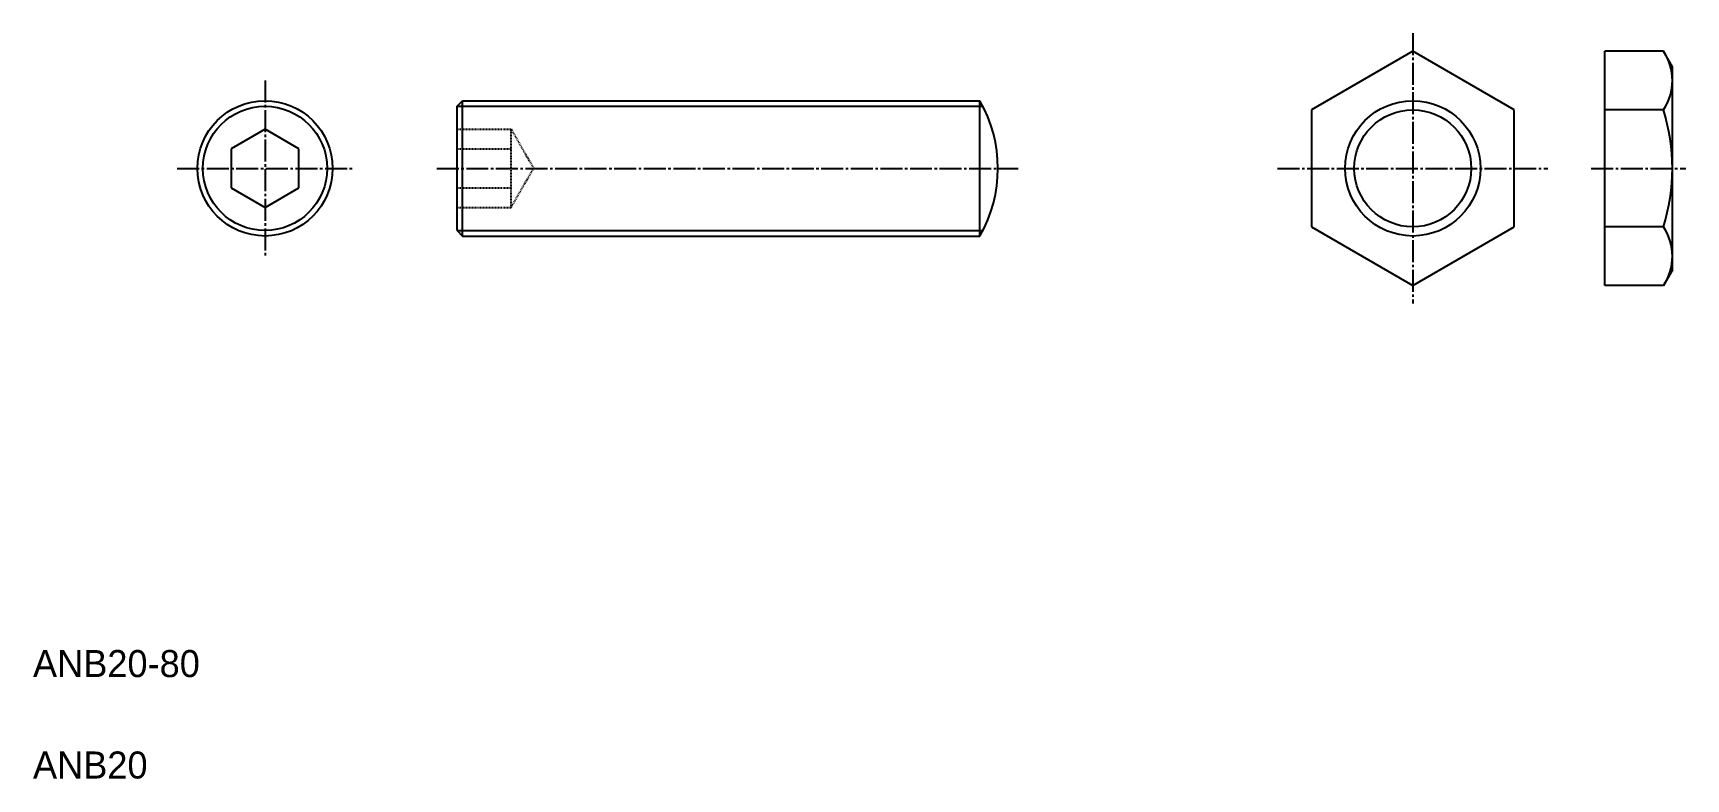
# Model space of a CAD drawing. Extents: x 10 to 254, y 10 to 120.
import ezdxf

# ---------------------------------------------------------------- set-up
doc = ezdxf.new("R2010")
doc.units = 0
doc.header["$LTSCALE"] = 0.25
doc.linetypes.add('CENTER', pattern=[17.5, 13, -1.5, 1.5, -1.5])
doc.linetypes.add('DASHED', pattern=[0.75, 0.5, -0.25])
doc.layers.get('0').update_dxf_attribs({"linetype": 'CONTINUOUS'})
doc.layers.add('CENTER', color=1, linetype='CENTER')

msp = doc.modelspace()

# ---------------------------------------------------------------- linework, layer by layer
at = {"color": 7, "linetype": 'CONTINUOUS'}
for p, q in [((214.08, 117.53), (199.08, 108.87)), ((229.08, 108.87), (214.08, 117.53)), ((242.48, 82.89), (242.48, 117.53)), ((251.14, 117.53), (242.48, 117.53)), ((252.48, 85.21), (252.48, 115.21)), ((72.72, 109.4), (73.53, 110.21)), ((73.53, 110.21), (150.04, 110.21)), ((73.53, 90.21), (73.53, 110.21)), ((150.04, 90.21), (150.04, 110.21)), ((72.72, 91.03), (72.72, 109.4)), ((199.08, 108.87), (199.08, 91.55)), ((229.08, 91.55), (229.08, 108.87)), ((251.14, 108.87), (242.48, 108.87)), ((44.32, 105.99), (39.32, 103.1)), ((49.32, 103.1), (44.32, 105.99)), ((39.32, 103.1), (39.32, 97.33)), ((49.32, 97.33), (49.32, 103.1)), ((39.32, 97.33), (44.32, 94.44)), ((44.32, 94.44), (49.32, 97.33)), ((72.72, 91.03), (73.53, 90.21)), ((199.08, 91.55), (214.08, 82.89)), ((214.08, 82.89), (229.08, 91.55)), ((251.14, 91.55), (242.48, 91.55)), ((73.53, 90.21), (150.04, 90.21)), ((251.14, 82.89), (242.48, 82.89))]:
    msp.add_line(p, q, dxfattribs=at)
for p, q in [((252.48, 115.21), (251.14, 117.53)), ((92.65, 90.21), (92.65, 90.21)), ((111.78, 90.21), (111.78, 90.21)), ((252.48, 85.21), (251.14, 82.89))]:
    msp.add_line(p, q)
at = {"color": 3, "linetype": 'CONTINUOUS'}
for p, q in [((72.72, 109.4), (150.48, 109.4)), ((72.72, 91.03), (150.48, 91.03))]:
    msp.add_line(p, q, dxfattribs=at)
at = {"color": 3, "linetype": 'DASHED'}
for p, q in [((72.72, 105.99), (80.72, 105.99)), ((80.72, 105.99), (84.05, 100.21)), ((80.72, 94.44), (80.72, 105.99)), ((72.72, 103.1), (80.72, 103.1)), ((80.72, 94.44), (84.05, 100.21)), ((72.72, 97.33), (80.72, 97.33)), ((72.72, 94.44), (80.72, 94.44))]:
    msp.add_line(p, q, dxfattribs=at)
at = {"color": 7, "linetype": 'CONTINUOUS'}
for centre, radius in [((44.32, 100.21), 10), ((214.08, 100.21), 8.65)]:
    msp.add_circle(centre, radius, dxfattribs=at)
at = {"color": 3, "linetype": 'CONTINUOUS'}
for centre, radius in [((214.08, 100.21), 10), ((44.32, 100.21), 9.19)]:
    msp.add_circle(centre, radius, dxfattribs=at)
for centre, radius, start, end in [((244.82, 113.2), 7.67, 325.6157, 34.3843), ((223.82, 100.21), 28.66, 342.412, 17.588), ((244.82, 87.22), 7.67, 325.6157, 34.3843)]:
    msp.add_arc(centre, radius, start, end)
at = {"color": 7, "linetype": 'CONTINUOUS'}
msp.add_arc((132.72, 100.21), 20, 330, 30, dxfattribs=at)
at = {"layer": 'CENTER', "color": 1, "linetype": 'CENTER'}
for p, q in [((214.08, 120.21), (214.08, 80.21)), ((44.32, 113.21), (44.32, 87.21)), ((31.32, 100.21), (57.32, 100.21)), ((69.72, 100.21), (155.72, 100.21)), ((194.08, 100.21), (234.08, 100.21)), ((240.48, 100.21), (254.48, 100.21))]:
    msp.add_line(p, q, dxfattribs=at)

# ---------------------------------------------------------------- texts
for s, p in [('ANB20-80', (10, 25)), ('ANB20', (10, 10))]:
    msp.add_text(s, height=4).set_placement(p)

doc.saveas('drawing.dxf')
